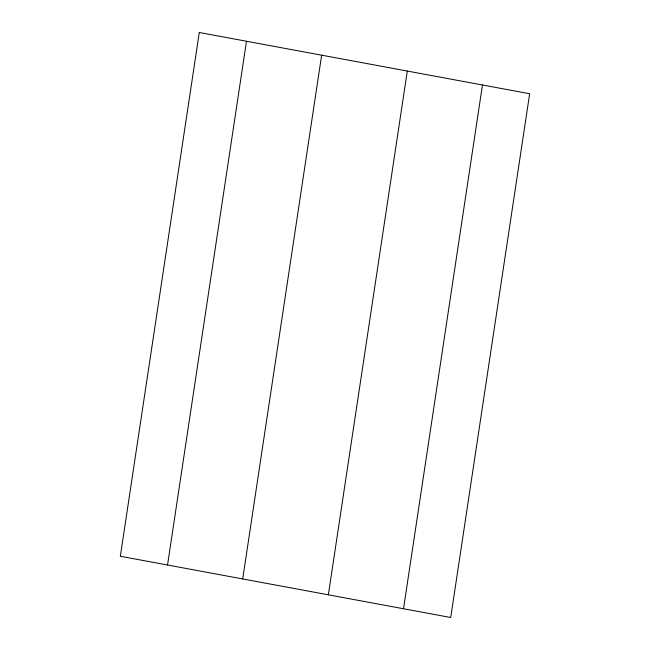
<?xml version="1.0" encoding="UTF-8"?>
<svg xmlns="http://www.w3.org/2000/svg" width="650" height="650" viewBox="0 0 650 650"><rect width="100%" height="100%" fill="white"/><g stroke="black" fill="none" stroke-linecap="round" stroke-linejoin="round"><path stroke-width="0.97" d="M167.537 565.012L246.48 41.251M242.702 578.947L321.644 55.177M328.356 594.823L407.298 71.053M403.52 608.749L482.462 84.987M199.282 32.5L120.339 556.262L450.718 617.5L529.661 93.738L199.282 32.5"/></g></svg>
